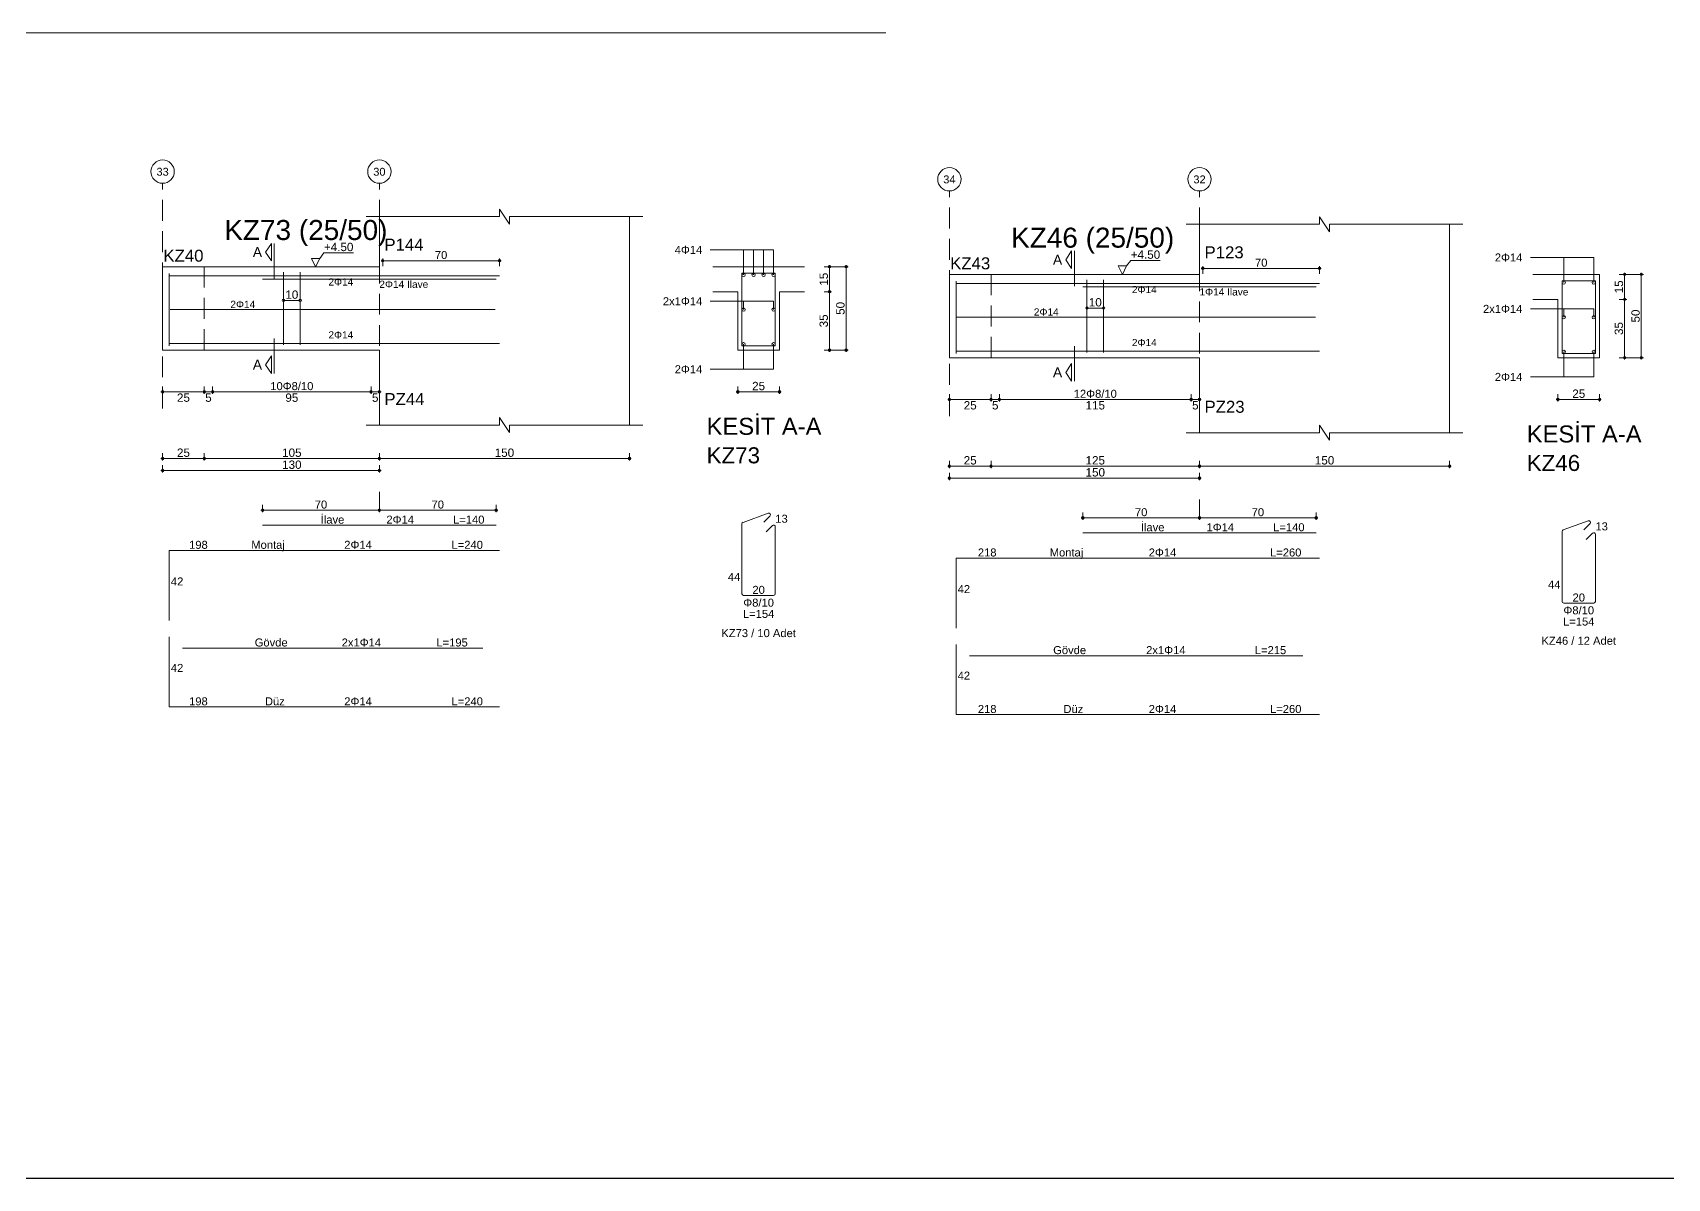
# Model space of a CAD drawing. Header units: millimetres. Extents: x 2232 to 85269, y -3593 to 5869.
# Drawn here: x 23873 to 25343, y -3593 to -2563 of the extents above; entities that cross this region are included whole.
import ezdxf

# ---------------------------------------------------------------- set-up
doc = ezdxf.new("R2010")
doc.units = ezdxf.units.MM
doc.linetypes.add('DASHDOT2', pattern=[12.7, 6.35, -3.175, 0, -3.175])
doc.linetypes.add('DASHED4', pattern=[18.75, 12.5, -6.25])
doc.layers.add('aks', color=251, linetype='DASHDOT2', lineweight=35)
for name, color, linetype in [('Donatı Topl. Uzun. Yazısı', 7, 'Continuous'), ('Donatı Uz. Yazısı', 7, 'Continuous'), ('Donatı Yazısı', 7, 'Continuous'), ('Donatı Çizgisi', 7, 'Continuous'), ('Kiriş', 7, 'Continuous'), ('Standart', 7, 'Continuous'), ('Ölçülendirme', 7, 'Continuous')]:
    doc.layers.add(name, color=color, linetype=linetype)
doc.styles.add('arial_1_18', font='arial.ttf', dxfattribs={"height": 0.2})

# ---------------------------------------------------------------- blocks, each defined once
blk = doc.blocks.new('IDE212Entity7300')
at = {"layer": 'aks', "color": 30, "linetype": 'DASHED4', "lineweight": 5}
for points in [[(27589.83, 2016.8), (27589.83, 2151.8)], [(27739.83, 2016.8), (27739.83, 2151.8)], [(27739.83, 1955.8), (27739.83, 1966.8)]]:
    blk.add_lwpolyline(points, dxfattribs=at)
at = {"layer": 'aks', "color": 1, "linetype": 'Continuous', "lineweight": 5}
for centre in [(27589.83, 2158.8), (27739.83, 2158.8)]:
    blk.add_circle(centre, 7, dxfattribs=at)
at = {"layer": 'Donatı Çizgisi', "color": 5, "linetype": 'Continuous', "lineweight": 5}
for points in [[(27593.83, 2054.4), (27593.83, 2097.8)], [(27672.33, 2055), (27672.33, 2098.6)], [(27682.33, 2055), (27682.33, 2098.6)], [(27957.25, 2054.3), (27957.25, 2097.9)], [(27957.25, 2097.9), (27977.25, 2097.9)], [(27977.25, 2054.3), (27977.25, 2097.9)], [(27593.83, 2096.4), (27811.83, 2096.4)], [(27669.83, 2094.4), (27809.83, 2094.4)], [(27594.33, 2076.1), (27809.33, 2076.1)], [(27593.83, 2055.8), (27811.83, 2055.8)], [(27957.25, 2054.3), (27977.25, 2054.3)], [(27957.92, 1948.54), (27972.93, 1954.01)], [(27970.36, 1948.69), (27974, 1952.33)], [(27669.83, 1946.8), (27809.83, 1946.8)], [(27957.25, 1905.72), (27957.25, 1947.59)], [(27971.73, 1942.78), (27975.51, 1946.56)], [(27977.25, 1905.72), (27977.25, 1945.84)], [(27593.83, 1889.7), (27593.83, 1931.7)], [(27593.83, 1931.7), (27811.83, 1931.7)], [(27958.27, 1904.7), (27976.23, 1904.7)], [(27593.83, 1837.85), (27593.83, 1879.85)], [(27601.83, 1873.15), (27801.83, 1873.15)], [(27593.83, 1837.85), (27811.83, 1837.85)]]:
    blk.add_lwpolyline(points, dxfattribs=at)
for centre in [(27958.25, 2096.9), (27976.25, 2096.9), (27958.25, 2076.1), (27976.25, 2076.1), (27958.25, 2055.3), (27976.25, 2055.3)]:
    blk.add_circle(centre, 1, dxfattribs=at)
for centre, start, end in [((27973.28, 1953.05), 315, 110), ((27958.27, 1947.59), 110, 180), ((27976.23, 1945.84), 0, 135), ((27958.27, 1905.72), 180, 270), ((27976.23, 1905.72), 270, 0)]:
    blk.add_arc(centre, 1.02, start, end, dxfattribs=at)
at = {"layer": 'Kiriş', "color": 1, "linetype": 'Continuous', "lineweight": 5}
for points in [[(27731.83, 2131.8), (27811.83, 2131.8)], [(27739.83, 2101.8), (27739.83, 2131.8)], [(27811.83, 2131.8), (27811.83, 2136.3)], [(27817.83, 2127.3), (27811.83, 2136.3)], [(27817.83, 2127.3), (27817.83, 2131.8)], [(27817.83, 2131.8), (27897.83, 2131.8)], [(27889.83, 2006.8), (27889.83, 2131.8)], [(27589.83, 2051.8), (27589.83, 2101.8)], [(27589.83, 2101.8), (27739.83, 2101.8)], [(27939.75, 2101.8), (27979.75, 2101.8)], [(27979.75, 2051.8), (27979.75, 2101.8)], [(27939.75, 2086.8), (27954.75, 2086.8)], [(27954.75, 2051.8), (27954.75, 2086.8)], [(27589.83, 2051.8), (27739.83, 2051.8)], [(27739.83, 2006.8), (27739.83, 2051.8)], [(27954.75, 2051.8), (27979.75, 2051.8)], [(27817.83, 2002.3), (27811.83, 2011.3)], [(27811.83, 2006.8), (27811.83, 2011.3)], [(27731.83, 2006.8), (27811.83, 2006.8)], [(27817.83, 2006.8), (27897.83, 2006.8)], [(27817.83, 2002.3), (27817.83, 2006.8)]]:
    blk.add_lwpolyline(points, dxfattribs=at)
at = {"layer": 'Kiriş', "color": 1, "linetype": 'DASHED4', "lineweight": 5}
for points in [[(27589.83, 2051.8), (27589.83, 2101.8)], [(27614.83, 2051.8), (27614.83, 2101.8)]]:
    blk.add_lwpolyline(points, dxfattribs=at)
at = {"layer": 'Ölçülendirme', "color": 1, "linetype": 'Continuous', "lineweight": 5}
for points in [[(27659.58, 2110.55), (27663.08, 2115.8)], [(27663.08, 2105.3), (27659.58, 2110.55)], [(27663.08, 2105.3), (27663.08, 2115.8)], [(27664.83, 2094.8), (27664.83, 2115.8)], [(27696.08, 2106.8), (27698.58, 2110.13)], [(27698.58, 2110.13), (27716.26, 2110.13)], [(27938.25, 2111.9), (27976.25, 2111.9)], [(27958.25, 2096.9), (27958.25, 2111.9)], [(27976.25, 2096.9), (27976.25, 2111.9)], [(27693.58, 2101.8), (27691.08, 2106.8)], [(27691.08, 2106.8), (27696.08, 2106.8)], [(27696.08, 2106.8), (27693.58, 2101.8)], [(27693.58, 2101.8), (27693.58, 2101.8)], [(27740.83, 2105.4), (27812.83, 2105.4)], [(27741.83, 2102.15), (27741.83, 2106.65)], [(27811.83, 2102.15), (27811.83, 2106.65)], [(27991.5, 2101.8), (28006, 2101.8)], [(27994.75, 2050.8), (27994.75, 2102.8)], [(28004.75, 2050.8), (28004.75, 2102.8)], [(27672.33, 2081.6), (27682.33, 2081.6)], [(27938.25, 2081.1), (27976.25, 2081.1)], [(27958.25, 2076.1), (27958.25, 2081.1)], [(27976.25, 2076.1), (27976.25, 2081.1)], [(27991.5, 2086.8), (27996, 2086.8)], [(27664.83, 2037.8), (27664.83, 2058.8)], [(27958.25, 2040.3), (27958.25, 2055.3)], [(27976.25, 2040.3), (27976.25, 2055.3)], [(27991.5, 2051.8), (28006, 2051.8)], [(27659.58, 2043.05), (27663.08, 2048.3)], [(27663.08, 2037.8), (27659.58, 2043.05)], [(27663.08, 2037.8), (27663.08, 2048.3)], [(27938.25, 2040.3), (27976.25, 2040.3)], [(27589.83, 2025.55), (27589.83, 2030.05)], [(27614.83, 2025.55), (27614.83, 2030.05)], [(27619.83, 2025.55), (27619.83, 2030.05)], [(27734.83, 2025.55), (27734.83, 2030.05)], [(27739.83, 2025.55), (27739.83, 2030.05)], [(27954.75, 2025.55), (27954.75, 2030.05)], [(27979.75, 2025.55), (27979.75, 2030.05)], [(27588.83, 2026.8), (27740.83, 2026.8)], [(27953.75, 2026.8), (27980.75, 2026.8)], [(27589.83, 1985.55), (27589.83, 1990.05)], [(27614.83, 1985.55), (27614.83, 1990.05)], [(27739.83, 1985.55), (27739.83, 1990.05)], [(27889.83, 1985.55), (27889.83, 1990.05)], [(27588.83, 1986.8), (27890.83, 1986.8)], [(27589.83, 1978.35), (27589.83, 1982.85)], [(27739.83, 1978.35), (27739.83, 1982.85)], [(27588.83, 1979.6), (27740.83, 1979.6)], [(27668.83, 1955.8), (27740.83, 1955.8)], [(27669.83, 1954.55), (27669.83, 1959.05)], [(27738.83, 1955.8), (27810.83, 1955.8)], [(27739.83, 1954.55), (27739.83, 1959.05)], [(27739.83, 1954.55), (27739.83, 1959.05)], [(27809.83, 1954.55), (27809.83, 1959.05)]]:
    blk.add_lwpolyline(points, dxfattribs=at)
for centre in [(27741.83, 2105.4), (27811.83, 2105.4), (27994.75, 2101.8), (28004.75, 2101.8), (27672.33, 2081.6), (27682.33, 2081.6), (27994.75, 2086.8), (27994.75, 2051.8), (28004.75, 2051.8), (27589.83, 2026.8), (27614.83, 2026.8), (27614.83, 2026.8), (27619.83, 2026.8), (27619.83, 2026.8), (27734.83, 2026.8), (27734.83, 2026.8), (27739.83, 2026.8), (27954.75, 2026.8), (27979.75, 2026.8), (27589.83, 1986.8), (27589.83, 1979.6), (27614.83, 1986.8), (27614.83, 1986.8), (27739.83, 1986.8), (27739.83, 1986.8), (27739.83, 1979.6), (27889.83, 1986.8), (27669.83, 1955.8), (27739.83, 1955.8), (27739.83, 1955.8), (27809.83, 1955.8)]:
    blk.add_circle(centre, 0.75, dxfattribs=at)
at = {"layer": 'aks', "color": 1, "linetype": 'Continuous', "lineweight": 5, "style": 'arial_1_18'}
for s, p in [('34', (27586.16, 2156.36)), ('32', (27736.16, 2156.36))]:
    blk.add_text(s, height=4.725, dxfattribs=at).set_placement(p)
at = {"layer": 'Donatı Topl. Uzun. Yazısı', "color": 1, "linetype": 'Continuous', "lineweight": 5, "style": 'arial_1_18'}
for s, p in [('L=140', (27784, 1947.76)), ('L=260', (27782.1, 1932.66)), ('L=154', (27957.83, 1891.26)), ('L=215', (27773, 1874.11)), ('L=260', (27782.1, 1838.81))]:
    blk.add_text(s, height=4.8, dxfattribs=at).set_placement(p)
at = {"layer": 'Donatı Uz. Yazısı', "color": 1, "linetype": 'Continuous', "lineweight": 5, "style": 'arial_1_18'}
for s, p in [('13', (27977.25, 1948.3)), ('218', (27606.91, 1932.66)), ('42', (27594.79, 1910.7)), ('44', (27948.83, 1913.42)), ('20', (27963.52, 1905.66)), ('42', (27594.79, 1858.85)), ('218', (27606.91, 1838.81))]:
    blk.add_text(s, height=4.8, dxfattribs=at).set_placement(p)
at = {"layer": 'Donatı Yazısı', "color": 5, "linetype": 'Continuous', "lineweight": 5, "style": 'arial_1_18'}
for s, height, p in [('2Φ14', 4.8, (27916.92, 2109.5)), ('1Φ14 İlave', 4.32, (27739.83, 2089.12)), ('2x1Φ14', 4.8, (27909.83, 2078.7)), ('2Φ14', 4.8, (27916.92, 2037.9)), ('1Φ14', 4.8, (27744.03, 1947.76)), ('2Φ14', 4.8, (27709.37, 1932.66)), ('Φ8/10', 4.8, (27958.05, 1897.98)), ('KZ46 / 12 Adet', 4.8, (27944.88, 1879.74)), ('2x1Φ14', 4.8, (27707.83, 1874.11)), ('2Φ14', 4.8, (27709.37, 1838.81))]:
    blk.add_text(s, height=height, dxfattribs=at).set_placement(p)
for p in [(27699.29, 2090.52), (27640.49, 2077.06), (27699.29, 2058.76)]:
    blk.add_text('2Φ14', height=4.32, rotation=360, dxfattribs=at).set_placement(p)
at = {"layer": 'Donatı Yazısı', "color": 1, "linetype": 'Continuous', "lineweight": 5, "style": 'arial_1_18'}
for s, p in [('İlave', (27704.66, 1947.76)), ('Montaj', (27650, 1932.66)), ('Gövde', (27652.08, 1874.11)), ('Düz', (27658.21, 1838.81))]:
    blk.add_text(s, height=4.8, dxfattribs=at).set_placement(p)
at = {"layer": 'Kiriş', "color": 1, "linetype": 'Continuous', "lineweight": 5, "style": 'arial_1_18'}
for s, height, p in [('KZ46 (25/50)', 12, (27626.83, 2117.8)), ('P123', 7.2, (27742.83, 2111.4)), ('KZ43', 7.2, (27590.31, 2104.8)), ('PZ23', 7.2, (27742.83, 2018.8)), ('KESİT A-A', 10.2, (27936.05, 2001)), ('KZ46', 9.6, (27936.05, 1983.92))]:
    blk.add_text(s, height=height, dxfattribs=at).set_placement(p)
at = {"layer": 'Ölçülendirme', "color": 1, "linetype": 'Continuous', "lineweight": 5, "style": 'arial_1_18'}
for s, height, p in [('A', 5.95, (27651.94, 2107.58)), ('+4.50', 5, (27698.58, 2111.13)), ('70', 4.8, (27773.1, 2106.4)), ('A', 5.95, (27651.94, 2040.08)), ('25', 5, (27963.37, 2027.76)), ('25', 5, (27598.45, 2020.8)), ('5', 5, (27615.39, 2020.8)), ('115', 5, (27671.5, 2020.8)), ('5', 5, (27735.39, 2020.8)), ('25', 5, (27598.45, 1987.8)), ('125', 5, (27671.5, 1987.8)), ('150', 5, (27809, 1987.8)), ('150', 5, (27671.5, 1980.6))]:
    blk.add_text(s, height=height, dxfattribs=at).set_placement(p)
for s, rotation, p in [('15', 90, (27993.79, 2090.42)), ('10', 360, (27673.45, 2082.56)), ('50', 90, (28003.79, 2072.92)), ('35', 90, (27993.79, 2065.42))]:
    blk.add_text(s, height=5, rotation=rotation, dxfattribs=at).set_placement(p)
at = {"layer": 'Ölçülendirme', "color": 5, "linetype": 'Continuous', "lineweight": 5, "style": 'arial_1_18'}
for s, p in [('12Φ8/10', (27664.4, 2027.8)), ('70', (27701.1, 1956.8)), ('70', (27771.1, 1956.8))]:
    blk.add_text(s, height=4.8, dxfattribs=at).set_placement(p)
blk = doc.blocks.new('IDE212Entity7324')
at = {"layer": 'aks', "color": 30, "linetype": 'DASHED4', "lineweight": 5}
for points in [[(18166.56, 1648.65), (18166.56, 1783.65)], [(18296.56, 1648.65), (18296.56, 1783.65)], [(18296.56, 1587.65), (18296.56, 1598.65)]]:
    blk.add_lwpolyline(points, dxfattribs=at)
at = {"layer": 'aks', "color": 1, "linetype": 'Continuous', "lineweight": 5}
for centre in [(18166.56, 1790.65), (18296.56, 1790.65)]:
    blk.add_circle(centre, 7, dxfattribs=at)
at = {"layer": 'Donatı Çizgisi', "color": 5, "linetype": 'Continuous', "lineweight": 5}
for points in [[(18170.56, 1686.25), (18170.56, 1729.65)], [(18170.56, 1728.25), (18368.56, 1728.25)], [(18226.56, 1726.25), (18366.56, 1726.25)], [(18239.06, 1686.85), (18239.06, 1730.45)], [(18249.06, 1686.85), (18249.06, 1730.45)], [(18513.98, 1686.15), (18513.98, 1729.75)], [(18513.98, 1729.75), (18533.98, 1729.75)], [(18533.98, 1686.15), (18533.98, 1729.75)], [(18171.06, 1707.95), (18366.06, 1707.95)], [(18170.56, 1687.65), (18368.56, 1687.65)], [(18513.98, 1686.15), (18533.98, 1686.15)], [(18226.56, 1578.65), (18366.56, 1578.65)], [(18513.98, 1537.57), (18513.98, 1579.44)], [(18514.65, 1580.39), (18529.66, 1585.86)], [(18527.08, 1580.54), (18530.73, 1584.18)], [(18528.46, 1574.63), (18532.24, 1578.41)], [(18533.98, 1537.57), (18533.98, 1577.69)], [(18170.56, 1521.55), (18170.56, 1563.55)], [(18170.56, 1563.55), (18368.56, 1563.55)], [(18515, 1536.55), (18532.96, 1536.55)], [(18170.56, 1469.7), (18170.56, 1511.7)], [(18178.56, 1505), (18358.56, 1505)], [(18170.56, 1469.7), (18368.56, 1469.7)]]:
    blk.add_lwpolyline(points, dxfattribs=at)
for centre in [(18514.98, 1728.75), (18520.98, 1728.75), (18526.98, 1728.75), (18532.98, 1728.75), (18514.98, 1707.95), (18532.98, 1707.95), (18514.98, 1687.15), (18532.98, 1687.15)]:
    blk.add_circle(centre, 1, dxfattribs=at)
for centre, start, end in [((18515, 1579.44), 110, 180), ((18530, 1584.9), 315, 110), ((18532.96, 1577.69), 0, 135), ((18515, 1537.57), 180, 270), ((18532.96, 1537.57), 270, 0)]:
    blk.add_arc(centre, 1.02, start, end, dxfattribs=at)
at = {"layer": 'Kiriş', "color": 1, "linetype": 'Continuous', "lineweight": 5}
for points in [[(18368.56, 1763.65), (18368.56, 1768.15)], [(18374.56, 1759.15), (18368.56, 1768.15)], [(18288.56, 1763.65), (18368.56, 1763.65)], [(18296.56, 1733.65), (18296.56, 1763.65)], [(18374.56, 1759.15), (18374.56, 1763.65)], [(18374.56, 1763.65), (18454.56, 1763.65)], [(18446.56, 1638.65), (18446.56, 1763.65)], [(18166.56, 1683.65), (18166.56, 1733.65)], [(18166.56, 1733.65), (18296.56, 1733.65)], [(18496.48, 1733.65), (18551.48, 1733.65)], [(18496.48, 1718.65), (18511.48, 1718.65)], [(18511.48, 1683.65), (18511.48, 1718.65)], [(18536.48, 1718.65), (18551.48, 1718.65)], [(18536.48, 1683.65), (18536.48, 1718.65)], [(18166.56, 1683.65), (18296.56, 1683.65)], [(18296.56, 1638.65), (18296.56, 1683.65)], [(18511.48, 1683.65), (18536.48, 1683.65)], [(18288.56, 1638.65), (18368.56, 1638.65)], [(18374.56, 1634.15), (18368.56, 1643.15)], [(18368.56, 1638.65), (18368.56, 1643.15)], [(18374.56, 1638.65), (18454.56, 1638.65)], [(18374.56, 1634.15), (18374.56, 1638.65)]]:
    blk.add_lwpolyline(points, dxfattribs=at)
at = {"layer": 'Kiriş', "color": 1, "linetype": 'DASHED4', "lineweight": 5}
for points in [[(18166.56, 1683.65), (18166.56, 1733.65)], [(18191.56, 1683.65), (18191.56, 1733.65)]]:
    blk.add_lwpolyline(points, dxfattribs=at)
at = {"layer": 'Ölçülendirme', "color": 1, "linetype": 'Continuous', "lineweight": 5}
for points in [[(18228.31, 1742.4), (18231.81, 1747.65)], [(18231.81, 1737.15), (18231.81, 1747.65)], [(18233.56, 1726.65), (18233.56, 1747.65)], [(18231.81, 1737.15), (18228.31, 1742.4)], [(18258.31, 1733.65), (18255.81, 1738.65)], [(18255.81, 1738.65), (18260.81, 1738.65)], [(18260.81, 1738.65), (18258.31, 1733.65)], [(18260.81, 1738.65), (18263.31, 1741.98)], [(18263.31, 1741.98), (18280.99, 1741.98)], [(18297.56, 1737.25), (18369.56, 1737.25)], [(18298.56, 1734), (18298.56, 1738.5)], [(18368.56, 1734), (18368.56, 1738.5)], [(18494.98, 1743.75), (18532.98, 1743.75)], [(18514.98, 1728.75), (18514.98, 1743.75)], [(18520.98, 1728.75), (18520.98, 1743.75)], [(18526.98, 1728.75), (18526.98, 1743.75)], [(18532.98, 1728.75), (18532.98, 1743.75)], [(18258.31, 1733.65), (18258.31, 1733.65)], [(18563.23, 1733.65), (18577.73, 1733.65)], [(18566.48, 1682.65), (18566.48, 1734.65)], [(18576.48, 1682.65), (18576.48, 1734.65)], [(18563.23, 1718.65), (18567.73, 1718.65)], [(18239.06, 1713.45), (18249.06, 1713.45)], [(18494.98, 1712.95), (18532.98, 1712.95)], [(18514.98, 1707.95), (18514.98, 1712.95)], [(18532.98, 1707.95), (18532.98, 1712.95)], [(18233.56, 1669.65), (18233.56, 1690.65)], [(18514.98, 1672.15), (18514.98, 1687.15)], [(18532.98, 1672.15), (18532.98, 1687.15)], [(18228.31, 1674.9), (18231.81, 1680.15)], [(18231.81, 1669.65), (18231.81, 1680.15)], [(18563.23, 1683.65), (18577.73, 1683.65)], [(18231.81, 1669.65), (18228.31, 1674.9)], [(18494.98, 1672.15), (18532.98, 1672.15)], [(18165.56, 1658.65), (18297.56, 1658.65)], [(18166.56, 1657.4), (18166.56, 1661.9)], [(18191.56, 1657.4), (18191.56, 1661.9)], [(18196.56, 1657.4), (18196.56, 1661.9)], [(18291.56, 1657.4), (18291.56, 1661.9)], [(18296.56, 1657.4), (18296.56, 1661.9)], [(18510.48, 1658.65), (18537.48, 1658.65)], [(18511.48, 1657.4), (18511.48, 1661.9)], [(18536.48, 1657.4), (18536.48, 1661.9)], [(18165.56, 1618.65), (18447.56, 1618.65)], [(18166.56, 1617.4), (18166.56, 1621.9)], [(18191.56, 1617.4), (18191.56, 1621.9)], [(18296.56, 1617.4), (18296.56, 1621.9)], [(18446.56, 1617.4), (18446.56, 1621.9)], [(18165.56, 1611.45), (18297.56, 1611.45)], [(18166.56, 1610.2), (18166.56, 1614.7)], [(18296.56, 1610.2), (18296.56, 1614.7)], [(18226.56, 1586.4), (18226.56, 1590.9)], [(18296.56, 1586.4), (18296.56, 1590.9)], [(18296.56, 1586.4), (18296.56, 1590.9)], [(18366.56, 1586.4), (18366.56, 1590.9)], [(18225.56, 1587.65), (18297.56, 1587.65)], [(18295.56, 1587.65), (18367.56, 1587.65)]]:
    blk.add_lwpolyline(points, dxfattribs=at)
for centre in [(18298.56, 1737.25), (18368.56, 1737.25), (18566.48, 1733.65), (18576.48, 1733.65), (18566.48, 1718.65), (18239.06, 1713.45), (18249.06, 1713.45), (18566.48, 1683.65), (18576.48, 1683.65), (18166.56, 1658.65), (18191.56, 1658.65), (18191.56, 1658.65), (18196.56, 1658.65), (18196.56, 1658.65), (18291.56, 1658.65), (18291.56, 1658.65), (18296.56, 1658.65), (18511.48, 1658.65), (18536.48, 1658.65), (18166.56, 1618.65), (18191.56, 1618.65), (18191.56, 1618.65), (18296.56, 1618.65), (18296.56, 1618.65), (18446.56, 1618.65), (18166.56, 1611.45), (18296.56, 1611.45), (18226.56, 1587.65), (18296.56, 1587.65), (18296.56, 1587.65), (18366.56, 1587.65)]:
    blk.add_circle(centre, 0.75, dxfattribs=at)
at = {"layer": 'aks', "color": 1, "linetype": 'Continuous', "lineweight": 5, "style": 'arial_1_18'}
for s, p in [('33', (18162.89, 1788.21)), ('30', (18292.89, 1788.21))]:
    blk.add_text(s, height=4.725, dxfattribs=at).set_placement(p)
at = {"layer": 'Donatı Topl. Uzun. Yazısı', "color": 1, "linetype": 'Continuous', "lineweight": 5, "style": 'arial_1_18'}
for s, p in [('L=140', (18340.73, 1579.61)), ('L=240', (18339.83, 1564.51)), ('L=154', (18514.56, 1523.11)), ('L=195', (18330.73, 1505.96)), ('L=240', (18339.83, 1470.66))]:
    blk.add_text(s, height=4.8, dxfattribs=at).set_placement(p)
at = {"layer": 'Donatı Uz. Yazısı', "color": 1, "linetype": 'Continuous', "lineweight": 5, "style": 'arial_1_18'}
for s, p in [('13', (18533.98, 1580.15)), ('198', (18182.44, 1564.51)), ('44', (18505.56, 1545.27)), ('42', (18171.52, 1542.55)), ('20', (18520.25, 1537.51)), ('42', (18171.52, 1490.7)), ('198', (18182.44, 1470.66))]:
    blk.add_text(s, height=4.8, dxfattribs=at).set_placement(p)
at = {"layer": 'Donatı Yazısı', "color": 5, "linetype": 'Continuous', "lineweight": 5, "style": 'arial_1_18'}
for s, height, p in [('4Φ14', 4.8, (18473.64, 1741.35)), ('2Φ14 İlave', 4.32, (18296.56, 1720.97)), ('2x1Φ14', 4.8, (18466.56, 1710.55)), ('2Φ14', 4.8, (18473.64, 1669.75)), ('2Φ14', 4.8, (18300.76, 1579.61)), ('2Φ14', 4.8, (18275.5, 1564.51)), ('Φ8/10', 4.8, (18514.78, 1529.83)), ('2x1Φ14', 4.8, (18273.96, 1505.96)), ('KZ73 / 10 Adet', 4.8, (18501.61, 1511.59)), ('2Φ14', 4.8, (18275.5, 1470.66))]:
    blk.add_text(s, height=height, dxfattribs=at).set_placement(p)
for p in [(18266.02, 1722.37), (18207.22, 1708.91), (18266.02, 1690.61)]:
    blk.add_text('2Φ14', height=4.32, rotation=360, dxfattribs=at).set_placement(p)
at = {"layer": 'Donatı Yazısı', "color": 1, "linetype": 'Continuous', "lineweight": 5, "style": 'arial_1_18'}
for s, p in [('İlave', (18261.39, 1579.61)), ('Montaj', (18219.73, 1564.51)), ('Gövde', (18221.81, 1505.96)), ('Düz', (18227.94, 1470.66))]:
    blk.add_text(s, height=4.8, dxfattribs=at).set_placement(p)
at = {"layer": 'Kiriş', "color": 1, "linetype": 'Continuous', "lineweight": 5, "style": 'arial_1_18'}
for s, height, p in [('KZ73 (25/50)', 12, (18203.56, 1749.65)), ('P144', 7.2, (18299.56, 1743.25)), ('KZ40', 7.2, (18167.04, 1736.65)), ('PZ44', 7.2, (18299.56, 1650.65)), ('KESİT A-A', 10.2, (18492.78, 1632.85)), ('KZ73', 9.6, (18492.78, 1615.77))]:
    blk.add_text(s, height=height, dxfattribs=at).set_placement(p)
at = {"layer": 'Ölçülendirme', "color": 1, "linetype": 'Continuous', "lineweight": 5, "style": 'arial_1_18'}
for s, height, p in [('A', 5.95, (18220.67, 1739.43)), ('+4.50', 5, (18263.31, 1742.98)), ('70', 4.8, (18329.83, 1738.25)), ('A', 5.95, (18220.67, 1671.93)), ('25', 5, (18175.18, 1652.65)), ('5', 5, (18192.12, 1652.65)), ('95', 5, (18240.18, 1652.65)), ('5', 5, (18292.12, 1652.65)), ('25', 5, (18520.09, 1659.61)), ('25', 5, (18175.18, 1619.65)), ('105', 5, (18238.23, 1619.65)), ('130', 5, (18238.23, 1612.45)), ('150', 5, (18365.73, 1619.65))]:
    blk.add_text(s, height=height, dxfattribs=at).set_placement(p)
for s, rotation, p in [('15', 90, (18565.52, 1722.27)), ('10', 360, (18240.18, 1714.41)), ('50', 90, (18575.52, 1704.77)), ('35', 90, (18565.52, 1697.27))]:
    blk.add_text(s, height=5, rotation=rotation, dxfattribs=at).set_placement(p)
at = {"layer": 'Ölçülendirme', "color": 5, "linetype": 'Continuous', "lineweight": 5, "style": 'arial_1_18'}
for s, p in [('10Φ8/10', (18231.13, 1659.65)), ('70', (18257.83, 1588.65)), ('70', (18327.83, 1588.65))]:
    blk.add_text(s, height=4.8, dxfattribs=at).set_placement(p)
blk = doc.blocks.new('IDE212Entity7330')
at = {"layer": 'Donatı Çizgisi', "color": 5, "linetype": 'Continuous', "lineweight": 5}
blk.add_lwpolyline([(22594.7, 1469.7), (23334.7, 1469.7)], dxfattribs=at)

msp = doc.modelspace()

# ---------------------------------------------------------------- linework, layer by layer
msp.add_line((3332.4, -3593.4), (85269.2, -3593.4))

# ---------------------------------------------------------------- block references
at = {"layer": 'Standart', "xscale": 1.5, "yscale": 1.5, "zscale": 1.5}
for name, p in [('IDE212Entity7330', (-10362, -4767.8)), ('IDE212Entity7324', (-3260.2, -5374.1)), ('IDE212Entity7300', (-16687.4, -5933.2))]:
    msp.add_blockref(name, p, dxfattribs=at)

doc.saveas('drawing.dxf')
